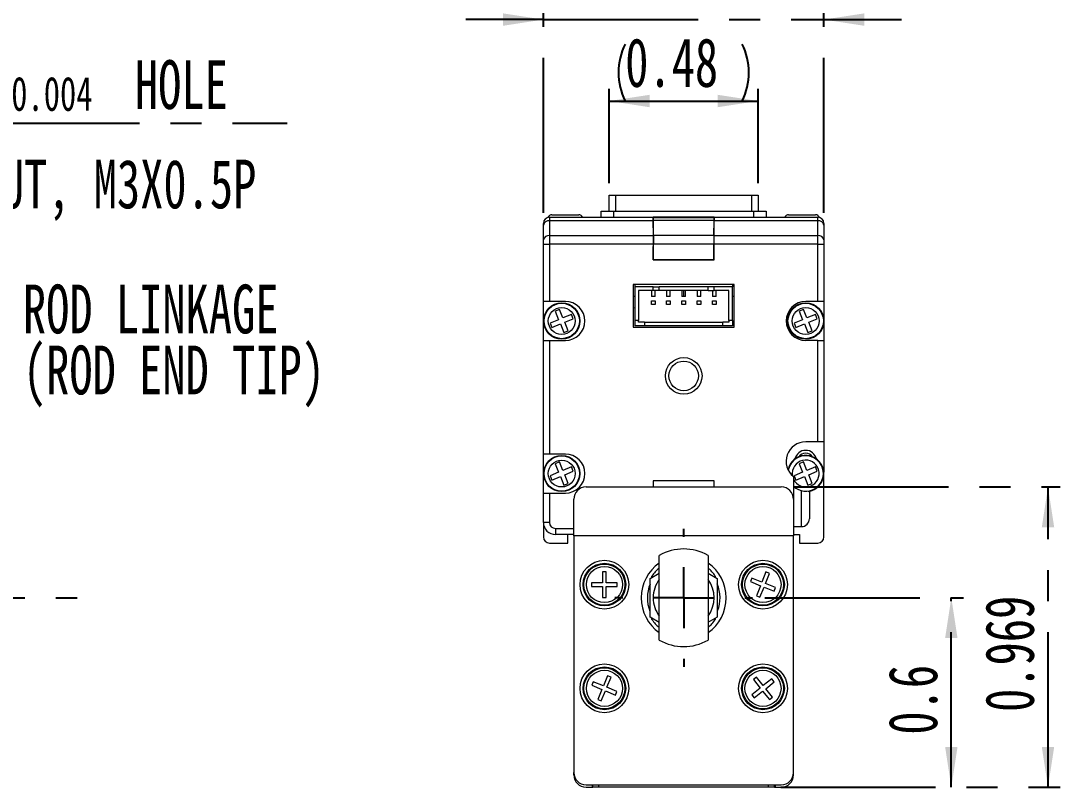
# Model space of a CAD drawing. Header units: inches. Extents: x 0.2 to 16.3, y 0.2 to 11.5.
# Drawn here: x 9.579 to 12.933, y 6.551 to 9.024 of the extents above; entities that cross this region are included whole.
import ezdxf

# ---------------------------------------------------------------- set-up
doc = ezdxf.new("R2010")
doc.units = ezdxf.units.IN
doc.header["$MEASUREMENT"] = 0
doc.linetypes.add('CENTERX2', pattern=[0.8, 0.5, -0.1, 0.1, -0.1])
doc.layers.add('CENTER_LINE', color=7, linetype='CENTERX2')
doc.styles.add('SLDTEXTSTYLE0', font='TXT', dxfattribs={"width": 0.7})
doc.dimstyles.new('SLDDIMSTYLE2', dxfattribs={"dimtxt": 0.15748, "dimasz": 0.13, "dimexe": 0, "dimexo": 0.0625, "dimgap": 0.03937, "dimtad": 0, "dimtih": 1, "dimtoh": 1, "dimdec": 3, "dimrnd": 1e-09, "dimdsep": 46, "dimtxsty": 'SLDTEXTSTYLE0', "dimsah": 1, "dimcen": 0, "dimadec": 0, "dimazin": 2, "dimtol": 1, "dimtp": 0.003937, "dimtm": 0.003937, "dimtfac": 1, "dimtdec": 3, "dimtmove": 0, "dimatfit": 3, "dimfxl": 1, "dimfrac": 2, "dimtolj": 1, "dimarcsym": 0})
doc.dimstyles.new('SLDDIMSTYLE3', dxfattribs={"dimtxt": 0.15748, "dimasz": 0.13, "dimexe": 0, "dimexo": 0.0625, "dimgap": 0.03937, "dimtad": 1, "dimdec": 1, "dimrnd": 1e-09, "dimdsep": 46, "dimtxsty": 'SLDTEXTSTYLE0', "dimsah": 1, "dimcen": 0.09, "dimadec": 0, "dimazin": 2, "dimtfac": 1, "dimtdec": 1, "dimtofl": 0, "dimtmove": 0, "dimatfit": 3, "dimfxl": 1, "dimfrac": 2, "dimtolj": 1, "dimtzin": 12, "dimarcsym": 0})
doc.dimstyles.new('SLDDIMSTYLE4', dxfattribs={"dimtxt": 0.15748, "dimasz": 0.13, "dimexe": 0, "dimexo": 0.0625, "dimgap": 0.03937, "dimtad": 1, "dimdec": 3, "dimrnd": 1e-09, "dimdsep": 46, "dimtxsty": 'SLDTEXTSTYLE0', "dimsah": 1, "dimcen": 0.09, "dimadec": 0, "dimazin": 2, "dimtfac": 1, "dimtdec": 3, "dimtmove": 0, "dimatfit": 0, "dimfxl": 1, "dimfrac": 2, "dimtolj": 1, "dimtzin": 12, "dimarcsym": 0})
doc.dimstyles.new('SLDDIMSTYLE7', dxfattribs={"dimtxt": 0.15748, "dimasz": 0.13, "dimexe": 0, "dimexo": 0.0625, "dimgap": 0.03937, "dimtad": 1, "dimdec": 3, "dimrnd": 1e-09, "dimdsep": 46, "dimtxsty": 'SLDTEXTSTYLE0', "dimsah": 1, "dimcen": 0.09, "dimadec": 0, "dimazin": 2, "dimtfac": 1, "dimtdec": 3, "dimtofl": 0, "dimtmove": 0, "dimatfit": 3, "dimfxl": 1, "dimfrac": 2, "dimtolj": 1, "dimtzin": 12, "dimarcsym": 0})

# ---------------------------------------------------------------- blocks, each defined once
blk = doc.blocks.new('_D_7')
at = {"layer": 'CENTER_LINE'}
for p, q in [((8.3794, 7.2302), (8.6619, 8.6937)), ((8.6619, 8.6937), (10.4385, 8.6937)), ((8.3533, 7.0949), (8.3794, 7.2302)), ((8.3533, 7.0949), (8.3059, 6.8494))]:
    blk.add_line(p, q, dxfattribs=at)
for points in [[(8.3794, 7.2302), (8.4237, 7.354), (8.3844, 7.3616)], [(8.3533, 7.0949), (8.309, 6.971), (8.3483, 6.9634)]]:
    blk.add_solid(points, dxfattribs=at)
at = {"layer": 'CENTER_LINE', "attachment_point": 1, "style": 'SLDTEXTSTYLE0'}
for s, insert, char_height in [('%%c', (8.7244, 8.8967), 0.15748), ('0.138', (8.8987, 8.8967), 0.15748), ('HOLE', (9.9468, 8.8967), 0.15748), ('±0.004', (9.4427, 8.8436), 0.11024)]:
    blk.add_mtext(s, dxfattribs=dict(at, insert=insert, char_height=char_height))
blk = doc.blocks.new('_D_19')
at = {"layer": 'CENTER_LINE'}
for p, q in [((11.2651, 8.404), (11.2651, 9.0671)), ((12.1706, 8.404), (12.1706, 9.0671)), ((11.2651, 9.0277), (11.0151, 9.0277)), ((11.2651, 9.0277), (12.1706, 9.0277)), ((12.1706, 9.0277), (12.4206, 9.0277))]:
    blk.add_line(p, q, dxfattribs=at)
for points in [[(11.2651, 9.0277), (11.1351, 9.0477), (11.1351, 9.0077)], [(12.1706, 9.0277), (12.3006, 9.0077), (12.3006, 9.0477)]]:
    blk.add_solid(points, dxfattribs=at)
at = {"layer": 'CENTER_LINE', "insert": (11.4764, 9.2307), "char_height": 0.15748, "attachment_point": 1, "style": 'SLDTEXTSTYLE0'}
blk.add_mtext('0.906', dxfattribs=at)
blk = doc.blocks.new('_D_20')
at = {"layer": 'CENTER_LINE'}
for p, q in [((11.4777, 8.5003), (11.4777, 8.8044)), ((11.958, 8.5003), (11.958, 8.8044)), ((11.4777, 8.765), (11.958, 8.765))]:
    blk.add_line(p, q, dxfattribs=at)
for centre, start, end in [((11.7126, 8.8568), 153.4349, 206.5651), ((11.7231, 8.8568), 333.4349, 26.5651)]:
    blk.add_arc(centre, 0.2052, start, end, dxfattribs=at)
for points in [[(11.4777, 8.765), (11.6077, 8.745), (11.6077, 8.785)], [(11.958, 8.765), (11.828, 8.785), (11.828, 8.745)]]:
    blk.add_solid(points, dxfattribs=at)
at = {"layer": 'CENTER_LINE', "insert": (11.5291, 8.968), "char_height": 0.15748, "attachment_point": 1, "style": 'SLDTEXTSTYLE0'}
blk.add_mtext('0.48', dxfattribs=at)
blk = doc.blocks.new('_D_21')
at = {"layer": 'CENTER_LINE'}
for p, q in [((11.9797, 7.1625), (12.6209, 7.1625)), ((12.5816, 6.5515), (12.5816, 7.1625)), ((12.0309, 6.5515), (12.6209, 6.5515))]:
    blk.add_line(p, q, dxfattribs=at)
for points in [[(12.5816, 7.1625), (12.5616, 7.0325), (12.6016, 7.0325)], [(12.5816, 6.5515), (12.6016, 6.6815), (12.5616, 6.6815)]]:
    blk.add_solid(points, dxfattribs=at)
at = {"layer": 'CENTER_LINE', "insert": (12.3785, 6.721), "char_height": 0.15748, "attachment_point": 1, "rotation": 90, "style": 'SLDTEXTSTYLE0'}
blk.add_mtext('0.6', dxfattribs=at)
blk = doc.blocks.new('_D_22')
at = {"layer": 'CENTER_LINE'}
for p, q in [((12.0722, 7.52), (12.933, 7.52)), ((12.8936, 6.5515), (12.8936, 7.52)), ((12.0309, 6.5515), (12.933, 6.5515))]:
    blk.add_line(p, q, dxfattribs=at)
for points in [[(12.8936, 7.52), (12.8736, 7.39), (12.9136, 7.39)], [(12.8936, 6.5515), (12.9136, 6.6815), (12.8736, 6.6815)]]:
    blk.add_solid(points, dxfattribs=at)
at = {"layer": 'CENTER_LINE', "insert": (12.6906, 6.7943), "char_height": 0.15748, "attachment_point": 1, "rotation": 90, "style": 'SLDTEXTSTYLE0'}
blk.add_mtext('0.969', dxfattribs=at)
blk = doc.blocks.new('SW_CENTERMARKSYMBOL_4')
at = {"layer": 'CENTER_LINE', "color": 0}
for p, q in [((0, 0.1969), (0, 0.2224)), ((0, 0), (0, 0.0984)), ((-0.1969, 0), (-0.2224, 0)), ((0, 0), (-0.0984, 0)), ((0, 0), (0, -0.0984)), ((0, 0), (0.0984, 0)), ((0.1969, 0), (0.2224, 0)), ((0, -0.1969), (0, -0.2224))]:
    blk.add_line(p, q, dxfattribs=at)
blk = doc.blocks.new('SW_NOTE_0_9')
at = {"layer": 'CENTER_LINE', "color": 0, "insert": (0.0199, 0.0947), "char_height": 0.15748, "attachment_point": 1, "style": 'SLDTEXTSTYLE0'}
blk.add_mtext('NUT, M3X0.5P', dxfattribs=at)
blk = doc.blocks.new('SW_NOTE_0_10')
at = {"layer": 'CENTER_LINE', "color": 0, "char_height": 0.15748, "attachment_point": 1, "style": 'SLDTEXTSTYLE0'}
for s, insert in [('ROD LINKAGE', (0.0241, 0.0952)), ('(ROD END TIP)', (0.0241, -0.1016))]:
    blk.add_mtext(s, dxfattribs=dict(at, insert=insert))

msp = doc.modelspace()

# ---------------------------------------------------------------- linework, layer by layer
at = {"color": 7, "linetype": 'Continuous', "lineweight": 18}
for p, q in [((11.4777, 8.4098), (11.4777, 8.4609)), ((11.4777, 8.4609), (11.4974, 8.4609)), ((11.4974, 8.4609), (11.9383, 8.4609)), ((11.9383, 8.4609), (11.958, 8.4609)), ((11.958, 8.4609), (11.958, 8.4098)), ((11.2848, 8.3901), (11.2848, 8.3785)), ((11.2848, 8.3901), (11.6195, 8.3901)), ((11.2927, 8.398), (11.2997, 8.398)), ((11.2997, 8.398), (11.3793, 8.398)), ((11.4521, 8.3901), (11.4521, 8.4098)), ((11.4521, 8.4098), (11.4915, 8.4098)), ((11.4915, 8.4098), (11.4915, 8.3901)), ((11.4915, 8.4098), (11.9443, 8.4098)), ((11.8163, 8.3901), (11.6195, 8.3901)), ((11.6203, 8.3901), (11.6195, 8.3883)), ((11.6195, 8.3901), (11.6195, 8.3785)), ((11.6195, 8.3883), (11.6196, 8.388)), ((11.8161, 8.388), (11.6196, 8.388)), ((11.6203, 8.3901), (11.8154, 8.3901)), ((11.8154, 8.3901), (11.8163, 8.3883)), ((11.8163, 8.3883), (11.8161, 8.388)), ((11.8163, 8.3901), (12.1509, 8.3901)), ((11.8163, 8.3785), (11.8163, 8.3901)), ((11.9443, 8.3901), (11.9443, 8.4098)), ((11.9443, 8.4098), (11.9836, 8.4098)), ((11.9836, 8.4098), (11.9836, 8.3901)), ((12.0564, 8.398), (12.0635, 8.398)), ((12.0635, 8.398), (12.1431, 8.398)), ((12.1509, 8.3785), (12.1509, 8.3901)), ((11.2651, 8.3646), (11.2651, 8.3704)), ((11.2651, 8.3168), (11.2651, 8.3646)), ((11.2848, 8.3785), (11.2848, 8.3307)), ((11.6195, 8.3785), (11.2848, 8.3785)), ((11.6195, 8.3785), (11.6195, 8.3307)), ((11.6202, 8.3307), (11.6198, 8.38)), ((11.816, 8.38), (11.6198, 8.38)), ((11.8155, 8.3307), (11.816, 8.38)), ((12.1509, 8.3785), (11.8163, 8.3785)), ((11.8163, 8.3307), (11.8163, 8.3785)), ((12.1509, 8.3307), (12.1509, 8.3785)), ((12.1706, 8.3704), (12.1706, 8.3646)), ((12.1706, 8.3646), (12.1706, 8.3168)), ((11.2848, 8.3307), (11.2848, 8.3029)), ((11.2848, 8.3307), (11.6195, 8.3307)), ((11.6195, 8.3307), (11.6195, 8.3029)), ((11.8155, 8.3307), (11.6202, 8.3307)), ((11.8163, 8.3307), (12.1509, 8.3307)), ((11.8163, 8.3029), (11.8163, 8.3307)), ((12.1509, 8.3029), (12.1509, 8.3307)), ((11.2651, 8.3029), (11.2651, 8.3168)), ((11.2651, 8.1184), (11.2651, 8.3029)), ((11.2651, 8.3029), (11.2848, 8.3029)), ((11.2848, 8.3029), (11.2848, 8.1184)), ((11.6195, 8.3029), (11.2848, 8.3029)), ((11.6195, 8.3029), (11.6195, 8.2523)), ((11.6197, 8.272), (11.6195, 8.2953)), ((11.8154, 8.3029), (11.6203, 8.3029)), ((11.6203, 8.2523), (11.6203, 8.3029)), ((11.8154, 8.2523), (11.8154, 8.3029)), ((11.8161, 8.272), (11.8163, 8.2953)), ((11.8163, 8.2523), (11.8163, 8.3029)), ((12.1509, 8.3029), (11.8163, 8.3029)), ((12.1509, 8.3029), (12.1706, 8.3029)), ((12.1509, 8.1184), (12.1509, 8.3029)), ((12.1706, 8.3168), (12.1706, 8.3029)), ((12.1706, 8.3029), (12.1706, 8.1184)), ((11.6198, 8.272), (11.6195, 8.272)), ((11.6195, 8.2523), (11.8163, 8.2523)), ((11.6198, 8.2523), (11.6198, 8.272)), ((11.8154, 8.2523), (11.6203, 8.2523)), ((11.816, 8.2523), (11.816, 8.272)), ((11.816, 8.272), (11.8163, 8.272)), ((11.8813, 8.1735), (11.5545, 8.1735)), ((11.5545, 8.1735), (11.5545, 8.0357)), ((11.5604, 8.1735), (11.5604, 8.1657)), ((11.5604, 8.1657), (11.5604, 8.0574)), ((11.6195, 8.1657), (11.5604, 8.1657)), ((11.5722, 8.1539), (11.5722, 8.0574)), ((11.6195, 8.1539), (11.5722, 8.1539)), ((11.6135, 8.1539), (11.6135, 8.1342)), ((11.6195, 8.1539), (11.6195, 8.1657)), ((11.6195, 8.1657), (11.6391, 8.1657)), ((11.6391, 8.1539), (11.6195, 8.1539)), ((11.6254, 8.1342), (11.6254, 8.1539)), ((11.6391, 8.1539), (11.6391, 8.1657)), ((11.7966, 8.1657), (11.6391, 8.1657)), ((11.7966, 8.1539), (11.6391, 8.1539)), ((11.6628, 8.1539), (11.6628, 8.1342)), ((11.6746, 8.1342), (11.6746, 8.1539)), ((11.712, 8.1539), (11.712, 8.1342)), ((11.7238, 8.1342), (11.7238, 8.1539)), ((11.7612, 8.1539), (11.7612, 8.1342)), ((11.773, 8.1342), (11.773, 8.1539)), ((11.7966, 8.1539), (11.7966, 8.1657)), ((11.8163, 8.1657), (11.7966, 8.1657)), ((11.7966, 8.1539), (11.8163, 8.1539)), ((11.8104, 8.1539), (11.8104, 8.1342)), ((11.8163, 8.1539), (11.8163, 8.1657)), ((11.8754, 8.1657), (11.8163, 8.1657)), ((11.8635, 8.1539), (11.8163, 8.1539)), ((11.8222, 8.1342), (11.8222, 8.1539)), ((11.8635, 8.0574), (11.8635, 8.1539)), ((11.8754, 8.1735), (11.8754, 8.1657)), ((11.8754, 8.0574), (11.8754, 8.1657)), ((11.8813, 8.0357), (11.8813, 8.1735)), ((11.2848, 8.1184), (11.2651, 8.1184)), ((11.2651, 7.9924), (11.2651, 8.1184)), ((11.336, 8.1184), (11.2848, 8.1184)), ((11.5604, 8.1342), (11.5545, 8.1342)), ((11.6254, 8.1342), (11.6135, 8.1342)), ((11.6135, 8.1086), (11.6135, 8.1204)), ((11.6135, 8.1204), (11.6254, 8.1204)), ((11.6254, 8.1204), (11.6254, 8.1086)), ((11.6746, 8.1342), (11.6628, 8.1342)), ((11.6628, 8.1204), (11.6746, 8.1204)), ((11.6628, 8.1086), (11.6628, 8.1204)), ((11.6746, 8.1204), (11.6746, 8.1086)), ((11.7238, 8.1342), (11.712, 8.1342)), ((11.712, 8.1086), (11.712, 8.1204)), ((11.712, 8.1204), (11.7238, 8.1204)), ((11.7238, 8.1204), (11.7238, 8.1086)), ((11.773, 8.1342), (11.7612, 8.1342)), ((11.7612, 8.1086), (11.7612, 8.1204)), ((11.7612, 8.1204), (11.773, 8.1204)), ((11.773, 8.1204), (11.773, 8.1086)), ((11.8222, 8.1342), (11.8104, 8.1342)), ((11.8104, 8.1086), (11.8104, 8.1204)), ((11.8104, 8.1204), (11.8222, 8.1204)), ((11.8222, 8.1204), (11.8222, 8.1086)), ((11.8813, 8.1342), (11.8754, 8.1342)), ((12.1509, 8.1184), (12.1116, 8.1184)), ((12.1706, 8.1184), (12.1509, 8.1184)), ((12.1706, 8.1184), (12.1706, 7.9924)), ((11.3168, 8.0928), (11.3029, 8.0871)), ((11.3029, 8.0871), (11.3144, 8.0595)), ((11.3282, 8.0652), (11.3168, 8.0928)), ((11.5545, 8.0967), (11.5604, 8.0988)), ((11.6254, 8.1086), (11.6135, 8.1086)), ((11.6746, 8.1086), (11.6628, 8.1086)), ((11.7238, 8.1086), (11.712, 8.1086)), ((11.773, 8.1086), (11.7612, 8.1086)), ((11.8222, 8.1086), (11.8104, 8.1086)), ((12.1042, 8.0928), (12.0903, 8.0871)), ((12.0903, 8.0871), (12.1018, 8.0595)), ((12.1156, 8.0652), (12.1042, 8.0928)), ((11.3144, 8.0595), (11.2868, 8.048)), ((11.3559, 8.0767), (11.3282, 8.0652)), ((11.334, 8.0514), (11.3616, 8.0628)), ((11.3454, 8.0237), (11.334, 8.0514)), ((11.3616, 8.0628), (11.3559, 8.0767)), ((11.5722, 8.0574), (11.5604, 8.0574)), ((11.5604, 8.0574), (11.5604, 8.0397)), ((11.5722, 8.0515), (11.5722, 8.0574)), ((11.5919, 8.0515), (11.5722, 8.0515)), ((11.5919, 8.0515), (11.5919, 8.0397)), ((11.5919, 8.0515), (11.8439, 8.0515)), ((11.8635, 8.0515), (11.8439, 8.0515)), ((11.8439, 8.0397), (11.8439, 8.0515)), ((11.8754, 8.0574), (11.8635, 8.0574)), ((11.8635, 8.0574), (11.8635, 8.0515)), ((11.8754, 8.0574), (11.8754, 8.0397)), ((11.8754, 8.0534), (11.8813, 8.049)), ((12.1018, 8.0595), (12.0742, 8.048)), ((12.1433, 8.0767), (12.1156, 8.0652)), ((12.1214, 8.0514), (12.149, 8.0628)), ((12.1328, 8.0237), (12.1214, 8.0514)), ((12.149, 8.0628), (12.1433, 8.0767)), ((11.2868, 8.048), (11.2925, 8.0342)), ((11.2925, 8.0342), (11.3201, 8.0457)), ((11.3201, 8.0457), (11.3316, 8.018)), ((11.3316, 8.018), (11.3454, 8.0237)), ((11.5545, 8.0357), (11.8813, 8.0357)), ((11.5919, 8.0397), (11.5604, 8.0397)), ((11.8439, 8.0397), (11.5919, 8.0397)), ((11.8754, 8.0397), (11.8439, 8.0397)), ((12.0742, 8.048), (12.0799, 8.0342)), ((12.0799, 8.0342), (12.1075, 8.0457)), ((12.1075, 8.0457), (12.119, 8.018)), ((12.119, 8.018), (12.1328, 8.0237)), ((11.2651, 7.6263), (11.2651, 7.9924)), ((11.2651, 7.9924), (11.2848, 7.9924)), ((11.2848, 7.9924), (11.2848, 7.6263)), ((11.2848, 7.9924), (11.336, 7.9924)), ((12.1509, 7.9924), (12.1116, 7.9924)), ((12.1509, 7.6657), (12.1509, 7.9924)), ((12.1509, 7.9924), (12.1706, 7.9924)), ((12.1706, 7.9924), (12.1706, 7.6657)), ((12.1509, 7.6657), (12.1116, 7.6657)), ((12.1706, 7.6657), (12.1509, 7.6657)), ((12.1706, 7.6657), (12.1706, 7.5672)), ((11.2848, 7.6263), (11.2651, 7.6263)), ((11.2651, 7.5003), (11.2651, 7.6263)), ((11.336, 7.6263), (11.2848, 7.6263)), ((11.3168, 7.6007), (11.3029, 7.595)), ((11.3029, 7.595), (11.3144, 7.5673)), ((11.3282, 7.5731), (11.3168, 7.6007)), ((11.3559, 7.5845), (11.3282, 7.5731)), ((11.3616, 7.5707), (11.3559, 7.5845)), ((12.1042, 7.6007), (12.0903, 7.595)), ((12.0903, 7.595), (12.1018, 7.5673)), ((12.1156, 7.5731), (12.1042, 7.6007)), ((12.1433, 7.5845), (12.1156, 7.5731)), ((12.149, 7.5707), (12.1433, 7.5845)), ((11.3144, 7.5673), (11.2868, 7.5559)), ((11.2868, 7.5559), (11.2925, 7.5421)), ((11.2925, 7.5421), (11.3201, 7.5535)), ((11.3201, 7.5535), (11.3316, 7.5259)), ((11.334, 7.5593), (11.3616, 7.5707)), ((11.3454, 7.5316), (11.334, 7.5593)), ((12.0722, 7.5535), (12.0722, 7.4806)), ((12.1018, 7.5673), (12.0742, 7.5559)), ((12.0742, 7.5559), (12.0799, 7.5421)), ((12.0799, 7.5421), (12.1075, 7.5535)), ((12.1075, 7.5535), (12.119, 7.5259)), ((12.1214, 7.5593), (12.149, 7.5707)), ((12.1328, 7.5316), (12.1214, 7.5593)), ((12.1706, 7.3586), (12.1706, 7.5672)), ((11.3316, 7.5259), (11.3454, 7.5316)), ((11.4029, 7.52), (12.0328, 7.52)), ((11.8163, 7.5397), (11.6195, 7.5397)), ((11.6195, 7.5397), (11.6195, 7.52)), ((11.8163, 7.52), (11.8163, 7.5397)), ((12.119, 7.5259), (12.1328, 7.5316)), ((11.2651, 7.4058), (11.2651, 7.5003)), ((11.2651, 7.5003), (11.2848, 7.5003)), ((11.2848, 7.5003), (11.2848, 7.4058)), ((11.2848, 7.5003), (11.336, 7.5003)), ((11.3635, 7.3625), (11.3635, 7.4806)), ((12.0722, 7.4806), (12.0722, 7.3625)), ((12.1234, 7.5043), (12.1233, 7.5061)), ((12.1234, 7.5043), (12.1234, 7.4609)), ((12.1234, 7.4609), (12.1234, 7.4176)), ((11.2848, 7.4058), (11.2651, 7.4058)), ((11.2651, 7.4058), (11.2651, 7.3586)), ((11.3045, 7.3861), (11.3045, 7.3665)), ((12.0722, 7.392), (12.0978, 7.392)), ((11.3635, 7.3665), (11.3045, 7.3665)), ((11.3439, 7.3389), (11.3439, 7.3665)), ((11.3635, 7.3625), (11.3635, 6.5987)), ((12.0722, 7.3625), (11.3635, 7.3625)), ((12.0722, 7.3665), (12.0919, 7.3665)), ((12.0722, 6.5987), (12.0722, 7.3625)), ((12.0919, 7.3665), (12.0919, 7.3389)), ((11.2848, 7.3389), (11.3439, 7.3389)), ((12.0919, 7.3389), (12.1509, 7.3389)), ((11.6391, 7.0261), (11.6391, 7.2989)), ((11.7966, 7.2989), (11.7966, 7.1625)), ((11.4682, 7.2464), (11.4558, 7.2464)), ((11.4558, 7.2464), (11.4558, 7.2112)), ((11.4682, 7.2112), (11.4682, 7.2464)), ((11.9835, 7.2457), (11.9704, 7.2131)), ((11.995, 7.241), (11.9835, 7.2457)), ((11.6096, 7.225), (11.6386, 7.2418)), ((11.6153, 7.2283), (11.6153, 7.2325)), ((11.7966, 7.2421), (11.8261, 7.225)), ((11.82, 7.2325), (11.82, 7.2286)), ((11.9378, 7.2263), (11.9331, 7.2148)), ((11.9331, 7.2148), (11.9657, 7.2016)), ((11.9704, 7.2131), (11.9378, 7.2263)), ((11.9819, 7.2085), (11.995, 7.241)), ((11.4558, 7.2112), (11.4206, 7.2112)), ((11.4206, 7.2112), (11.4206, 7.1988)), ((11.4206, 7.1988), (11.4558, 7.1988)), ((11.4558, 7.1988), (11.4558, 7.1637)), ((11.5033, 7.2112), (11.4682, 7.2112)), ((11.4682, 7.1637), (11.4682, 7.1988)), ((11.4682, 7.1988), (11.5033, 7.1988)), ((11.5033, 7.1988), (11.5033, 7.2112)), ((11.9657, 7.2016), (11.9525, 7.169)), ((11.964, 7.1644), (11.9772, 7.197)), ((11.9772, 7.197), (12.0098, 7.1838)), ((12.0144, 7.1953), (11.9819, 7.2085)), ((12.0098, 7.1838), (12.0144, 7.1953)), ((11.4558, 7.1637), (11.4682, 7.1637)), ((11.7966, 7.1625), (11.7966, 7.0261)), ((11.9525, 7.169), (11.964, 7.1644)), ((11.5873, 7.1184), (11.5882, 7.1184)), ((11.8476, 7.1184), (11.8485, 7.1184)), ((11.639, 7.083), (11.6096, 7.1)), ((11.6153, 7.0925), (11.6153, 7.0967)), ((11.8261, 7.1), (11.7963, 7.0828)), ((11.82, 7.0965), (11.82, 7.0925)), ((11.472, 6.911), (11.4586, 6.8785)), ((11.4835, 6.9062), (11.472, 6.911)), ((11.4261, 6.8919), (11.4214, 6.8804)), ((11.4214, 6.8804), (11.4539, 6.867)), ((11.4586, 6.8785), (11.4261, 6.8919)), ((11.4701, 6.8737), (11.4835, 6.9062)), ((11.9531, 6.9067), (11.9433, 6.899)), ((11.9433, 6.899), (11.9651, 6.8714)), ((11.9748, 6.8791), (11.9531, 6.9067)), ((12.0024, 6.9008), (11.9748, 6.8791)), ((11.9825, 6.8693), (12.0101, 6.8911)), ((12.0101, 6.8911), (12.0024, 6.9008)), ((11.4539, 6.867), (11.4405, 6.8345)), ((11.4519, 6.8298), (11.4653, 6.8623)), ((11.4653, 6.8623), (11.4978, 6.8489)), ((11.5025, 6.8603), (11.4701, 6.8737)), ((11.4978, 6.8489), (11.5025, 6.8603)), ((11.9651, 6.8714), (11.9375, 6.8497)), ((11.9375, 6.8497), (11.9451, 6.8399)), ((11.9451, 6.8399), (11.9727, 6.8617)), ((11.9727, 6.8617), (11.9945, 6.8341)), ((12.0042, 6.8417), (11.9825, 6.8693)), ((11.4405, 6.8345), (11.4519, 6.8298)), ((11.9945, 6.8341), (12.0042, 6.8417)), ((11.3635, 6.5909), (11.3635, 6.5987)), ((12.0722, 6.5909), (12.0722, 6.5987)), ((11.4029, 6.5594), (12.0328, 6.5594)), ((11.4029, 6.5515), (11.4226, 6.5515)), ((11.4226, 6.5594), (11.4226, 6.5515)), ((11.4226, 6.5515), (11.4246, 6.5515)), ((11.4246, 6.5515), (11.4246, 6.5594)), ((11.4443, 6.5515), (11.4246, 6.5515)), ((11.9915, 6.5515), (11.4443, 6.5515)), ((12.0112, 6.5515), (11.9915, 6.5515)), ((12.0112, 6.5515), (12.0112, 6.5594)), ((12.0112, 6.5515), (12.0132, 6.5515)), ((12.0132, 6.5594), (12.0132, 6.5515)), ((12.0132, 6.5515), (12.0328, 6.5515))]:
    msp.add_line(p, q, dxfattribs=at)
at = {"color": 8, "linetype": 'Continuous', "lineweight": 18}
for p, q in [((11.4974, 8.4609), (11.4974, 8.4098)), ((11.9383, 8.4098), (11.9383, 8.4609)), ((11.7179, 8.1342), (11.7179, 8.1539)), ((12.0978, 7.4609), (12.0978, 7.5079)), ((12.0978, 7.392), (12.0978, 7.4609)), ((11.3045, 7.3861), (11.3635, 7.3861)), ((11.4443, 6.5515), (11.4443, 6.5594)), ((11.9915, 6.5515), (11.9915, 6.5594))]:
    msp.add_line(p, q, dxfattribs=at)
at = {"color": 7, "linetype": 'Continuous', "lineweight": 18, "flags": 128}
msp.add_lwpolyline([(12.1699, 7.562), (12.1703, 7.5634), (12.1706, 7.5672)], dxfattribs=at)
at = {"color": 7, "linetype": 'Continuous', "lineweight": 18}
for centre, radius in [((11.3242, 8.0554), 0.0584), ((11.3242, 8.0554), 0.0571), ((11.3242, 8.0554), 0.0433), ((12.1116, 8.0554), 0.0584), ((12.1116, 8.0554), 0.0571), ((12.1116, 8.0554), 0.0433), ((11.7179, 7.8783), 0.0591), ((11.7179, 7.8783), 0.0477), ((11.3242, 7.5633), 0.0584), ((11.3242, 7.5633), 0.0571), ((11.3242, 7.5633), 0.0433), ((11.462, 7.205), 0.0787), ((11.9738, 7.205), 0.0787), ((11.462, 7.205), 0.0689), ((11.462, 7.205), 0.0661), ((11.462, 7.205), 0.0582), ((11.9738, 7.205), 0.0689), ((11.9738, 7.205), 0.0661), ((11.9738, 7.205), 0.0582), ((11.462, 6.8704), 0.0787), ((11.9738, 6.8704), 0.0787), ((11.462, 6.8704), 0.0689), ((11.462, 6.8704), 0.0661), ((11.462, 6.8704), 0.0582), ((11.9738, 6.8704), 0.0689), ((11.9738, 6.8704), 0.0661), ((11.9738, 6.8704), 0.0582)]:
    msp.add_circle(centre, radius, dxfattribs=at)
for centre, radius, start, end in [((11.2848, 8.3704), 0.0197, 90, 180), ((11.2927, 8.3842), 0.0138, 90, 157.4076), ((11.3793, 8.3842), 0.0138, 25.3769, 90), ((12.0564, 8.3842), 0.0138, 90, 154.6231), ((12.1431, 8.3842), 0.0138, 22.5924, 90), ((12.1509, 8.3704), 0.0197, 0, 90), ((11.2823, 8.3611), 0.0176, 81.9505, 168.5782), ((12.1534, 8.3611), 0.0176, 11.4218, 98.0495), ((11.2823, 8.3133), 0.0176, 81.9505, 168.5782), ((12.1534, 8.3133), 0.0176, 11.4218, 98.0495), ((11.336, 8.0554), 0.063, 270, 90), ((12.1116, 8.0554), 0.063, 90, 270), ((12.1116, 7.6027), 0.063, 90, 231.3178), ((11.336, 7.5633), 0.063, 270, 90), ((12.1116, 7.5633), 0.0584, 22.5227, 167.5778), ((12.1116, 7.6027), 0.0354, 12.442, 167.558), ((12.1116, 7.6027), 0.0266, 33.3512, 146.6488), ((12.1116, 7.5633), 0.0584, 277.7757, 22.5227), ((11.4029, 7.4806), 0.0394, 90, 180), ((12.0328, 7.4806), 0.0394, 0, 90), ((12.0978, 7.4176), 0.0256, 270, 0), ((11.3045, 7.4058), 0.0394, 180, 270), ((11.3045, 7.4058), 0.0197, 180, 270), ((11.2848, 7.3586), 0.0197, 180, 270), ((12.1509, 7.3586), 0.0197, 270, 0), ((11.7179, 7.1625), 0.1575, 60, 120), ((11.7179, 7.1625), 0.137, 125.0795, 234.9205), ((11.7176, 7.1625), 0.124, 129.2726, 145.6287), ((11.7179, 7.1625), 0.137, 305.0795, 54.9205), ((11.7176, 7.1625), 0.124, 34.3713, 50.4441), ((11.7179, 7.1625), 0.0984, 143.1301, 180), ((11.7179, 7.1625), 0.0984, 323.1301, 36.8699), ((11.7179, 7.1625), 0.1173, 157.7736, 201.4554), ((11.7179, 7.1625), 0.1173, 338.9091, 22.4742), ((11.7179, 7.1625), 0.0984, 180, 216.8699), ((11.7176, 7.1625), 0.124, 214.3713, 230.7274), ((11.7176, 7.1625), 0.124, 309.5559, 325.6287), ((11.7179, 7.1625), 0.1575, 240, 300), ((11.4029, 6.5987), 0.0394, 180, 270), ((11.4029, 6.5909), 0.0394, 180, 270), ((12.0328, 6.5987), 0.0394, 270, 0), ((12.0328, 6.5909), 0.0394, 270, 0)]:
    msp.add_arc(centre, radius, start, end, dxfattribs=at)
at = {"color": 8, "linetype": 'Continuous', "lineweight": 18}
for radius, start, end in [(0.0571, 226.3675, 169.2582), (0.0433, 204.6817, 189.118)]:
    msp.add_arc((12.1116, 7.5633), radius, start, end, dxfattribs=at)
at = {"color": 7, "linetype": 'Continuous', "lineweight": 18}
for points, knots in [([(11.6198, 8.38), (11.6197, 8.3825), (11.6197, 8.3871), (11.6196, 8.3877), (11.6196, 8.388)], [0, 0, 0, 0, 0.557681, 1, 1, 1, 1]), ([(11.8161, 8.388), (11.8161, 8.3876), (11.816, 8.3867), (11.816, 8.382), (11.816, 8.38)], [0, 0, 0, 0, 0.557682, 1, 1, 1, 1]), ([(11.6202, 8.3307), (11.6202, 8.3262), (11.6203, 8.318), (11.6203, 8.3075), (11.6203, 8.3029)], [0, 0, 0, 0, 0.557568, 1, 1, 1, 1]), ([(11.8155, 8.3307), (11.8155, 8.3262), (11.8155, 8.318), (11.8155, 8.3075), (11.8154, 8.3029)], [0, 0, 0, 0, 0.557568, 1, 1, 1, 1]), ([(11.6096, 7.1), (11.6096, 7.1053), (11.6096, 7.1285), (11.6096, 7.1704), (11.6096, 7.2067), (11.6096, 7.225)], [0, 0, 0, 0, 0.1269715, 0.560077, 1, 1, 1, 1]), ([(11.8261, 7.225), (11.8261, 7.207), (11.8261, 7.1707), (11.8261, 7.1288), (11.8261, 7.1053), (11.8261, 7.1)], [0, 0, 0, 0, 0.433314, 0.873028, 1, 1, 1, 1])]:
    msp.add_open_spline(points, degree=3, knots=knots, dxfattribs=at)
at = {"layer": 'CENTER_LINE'}
msp.add_line((4.292, 7.1625), (9.7604, 7.1625), dxfattribs=at)

# ---------------------------------------------------------------- block references
for name, p in [('SW_NOTE_0_9', (9.419, 8.4815)), ('SW_NOTE_0_10', (9.5613, 8.0777)), ('SW_CENTERMARKSYMBOL_4', (11.7179, 7.1625))]:
    msp.add_blockref(name, p, dxfattribs=at)

# ---------------------------------------------------------------- dimensions: what is measured, and where the dimension line sits
dim = msp.add_linear_dim(base=(12.17063, 9.02773), p1=(11.26512, 8.36463), p2=(12.17063, 8.36463), dimstyle='SLDDIMSTYLE4', dxfattribs=at)
dim.commit()
dim.dimension.update_dxf_attribs({"geometry": '_D_19', "text_midpoint": (11.71788, 9.02773), "dimtype": 160})
dim = msp.add_linear_dim(base=(11.958, 8.765), p1=(11.4777, 8.4609), p2=(11.958, 8.4609), text='(<>)', dimstyle='SLDDIMSTYLE7', dxfattribs=at)
dim.commit()
dim.dimension.update_dxf_attribs({"geometry": '_D_20', "text_midpoint": (11.7179, 8.765), "dimtype": 160})
dim = msp.add_diameter_dim_2p(p1=(8.3794, 7.2302), p2=(8.3533, 7.0949), text='<> HOLE', dimstyle='SLDDIMSTYLE2', dxfattribs=at)
dim.commit()
dim.dimension.update_dxf_attribs({"geometry": '_D_7', "text_midpoint": (9.5815, 8.8051), "dimtype": 163})
for base, p1, p2, dimstyle, picture, middle in [((12.893633, 7.519991), (11.991499, 6.551487), (12.032838, 7.519991), 'SLDDIMSTYLE7', '_D_22', (12.893633, 7.035739)), ((12.5816, 7.1625), (11.9915, 6.5515), (11.9403, 7.1625), 'SLDDIMSTYLE3', '_D_21', (12.5816, 6.857))]:
    dim = msp.add_linear_dim(base=base, p1=p1, p2=p2, angle=90, dimstyle=dimstyle, dxfattribs=at)
    dim.commit()
    dim.dimension.update_dxf_attribs({"geometry": picture, "text_midpoint": middle, "dimtype": 160})

doc.saveas('drawing.dxf')
